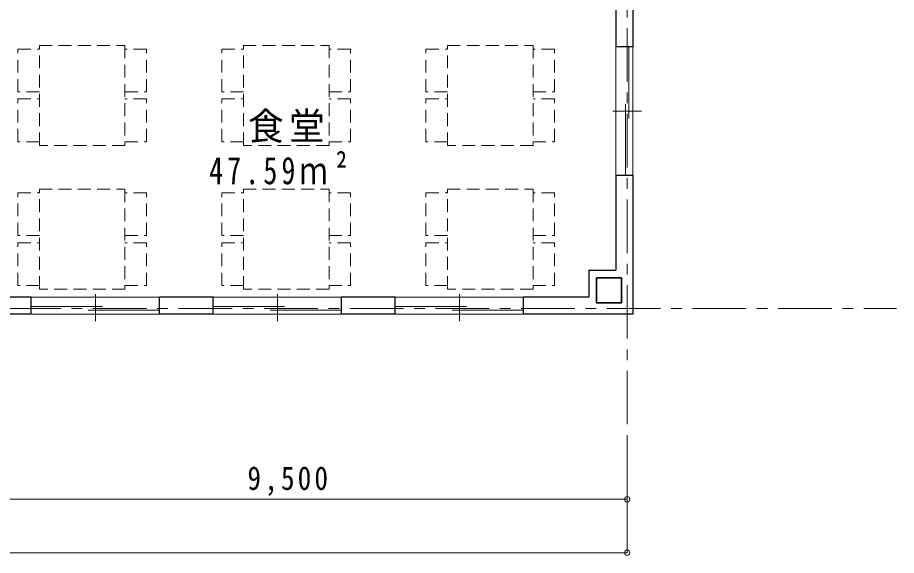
# Model space of a CAD drawing. Units: millimetres at full size; details may follow other scales. Extents: x -57346 to 60518, y -42813 to 41849.
# Drawn here: x -13706 to -1393, y -23405 to -15869 of the extents above; entities that cross this region are included whole.
import ezdxf

# ---------------------------------------------------------------- set-up
doc = ezdxf.new("R2010")
doc.units = ezdxf.units.MM
doc.header["$LTSCALE"] = 150
doc.header["$PDMODE"] = 32
doc.header["$PDSIZE"] = 75
doc.linetypes.add('CHAIN1', pattern=[8, 5, -1, 1, -1])
doc.linetypes.add('DASHED1', pattern=[1.8, 1.2, -0.6])
for name, color, linetype, lineweight in [('1-3_中線', 3, 'Continuous', 25), ('1-4_太線', 2, 'Continuous', 35), ('1-8_ﾊｯﾁﾝｸﾞ', 4, 'Continuous', 9), ('1-A_中芯線', 4, 'CHAIN1', 9), ('1-D_文字', 4, 'Continuous', 9), ('1-E_寸法', 4, 'Continuous', 9)]:
    doc.layers.add(name, color=color, linetype=linetype, lineweight=lineweight)
doc.styles.add('ＭＳ ゴシック', font='')
doc.styles.get('ＭＳ ゴシック').set_extended_font_data('MS Gothic')

msp = doc.modelspace()

# ---------------------------------------------------------------- linework, layer by layer
at = {"layer": '1-3_中線'}
for p, q in [((-5084.9, -12731.3), (-5084.9, -16281.3)), ((-5323.4, -15088.8), (-5323.4, -16281.3)), ((-5084.9, -16281.3), (-5323.4, -16281.3)), ((-5323.4, -18081.3), (-5323.4, -19406.3)), ((-5084.9, -18081.3), (-5323.4, -18081.3)), ((-5084.9, -18081.3), (-5084.9, -20024.8)), ((-5703.4, -19406.3), (-5323.4, -19406.3)), ((-5703.4, -19406.3), (-5703.4, -19786.3)), ((-13515.9, -19786.3), (-14383.4, -19786.3)), ((-13515.9, -20024.8), (-13515.9, -19786.3)), ((-11715.9, -20024.8), (-11715.9, -19786.3)), ((-10965.9, -19786.3), (-11715.9, -19786.3)), ((-10965.9, -20024.8), (-10965.9, -19786.3)), ((-9165.9, -20024.8), (-9165.9, -19786.3)), ((-8415.9, -19786.3), (-9165.9, -19786.3)), ((-8415.9, -20024.8), (-8415.9, -19786.3)), ((-6615.9, -20024.8), (-6615.9, -19786.3)), ((-5703.4, -19786.3), (-6615.9, -19786.3)), ((-13515.9, -20024.8), (-18940.9, -20024.8)), ((-10965.9, -20024.8), (-11715.9, -20024.8)), ((-8415.9, -20024.8), (-9165.9, -20024.8)), ((-5084.9, -20024.8), (-6615.9, -20024.8))]:
    msp.add_line(p, q, dxfattribs=at)
at = {"layer": '1-4_太線'}
for p in [(-5595.9, -19513.8), (-5245.9, -19863.8)]:
    msp.add_line(p, (-5245.9, -19513.8), dxfattribs=at)
msp.add_lwpolyline([(-5595.9, -19513.8), (-5595.9, -19863.8), (-5245.9, -19863.8)], dxfattribs=at)
at = {"layer": '1-8_ﾊｯﾁﾝｸﾞ', "linetype": 'DASHED1'}
for p, q in [((-13701, -16310.1), (-13401, -16310.1)), ((-13401, -16260.1), (-12201, -16260.1)), ((-13401, -17660.1), (-13401, -16260.1)), ((-12201, -16260.1), (-12201, -17660.1)), ((-11901, -16310.1), (-12201, -16310.1)), ((-10842.5, -16310.1), (-10542.5, -16310.1)), ((-10542.5, -16260.1), (-9342.5, -16260.1)), ((-10542.5, -17660.1), (-10542.5, -16260.1)), ((-9342.5, -16260.1), (-9342.5, -17660.1)), ((-9042.5, -16310.1), (-9342.5, -16310.1)), ((-7984.1, -16910.1), (-7984.1, -16310.1)), ((-7984.1, -16310.1), (-7684.1, -16310.1)), ((-7684.1, -17660.1), (-7684.1, -16260.1)), ((-7684.1, -16260.1), (-6484.1, -16260.1)), ((-6184.1, -16310.1), (-6484.1, -16310.1)), ((-6184.1, -16910.1), (-6184.1, -16310.1)), ((-7684.1, -16910.1), (-7984.1, -16910.1)), ((-6484.1, -16910.1), (-6184.1, -16910.1)), ((-13701, -17010.1), (-13401, -17010.1)), ((-11901, -17010.1), (-12201, -17010.1)), ((-10842.5, -17010.1), (-10542.5, -17010.1)), ((-9042.5, -17010.1), (-9342.5, -17010.1)), ((-7984.1, -17610.1), (-7984.1, -17010.1)), ((-7984.1, -17010.1), (-7684.1, -17010.1)), ((-6184.1, -17010.1), (-6484.1, -17010.1)), ((-6184.1, -17610.1), (-6184.1, -17010.1)), ((-12201, -17660.1), (-13401, -17660.1)), ((-9342.5, -17660.1), (-10542.5, -17660.1)), ((-7684.1, -17610.1), (-7984.1, -17610.1)), ((-6484.1, -17610.1), (-6184.1, -17610.1)), ((-13701, -18323.8), (-13401, -18323.8)), ((-13401, -18273.8), (-12201, -18273.8)), ((-13401, -19673.8), (-13401, -18273.8)), ((-12201, -18273.8), (-12201, -19673.8)), ((-11901, -18323.8), (-12201, -18323.8)), ((-10842.5, -18323.8), (-10542.5, -18323.8)), ((-10542.5, -18273.8), (-9342.5, -18273.8)), ((-10542.5, -19673.8), (-10542.5, -18273.8)), ((-9342.5, -18273.8), (-9342.5, -19673.8)), ((-9042.5, -18323.8), (-9342.5, -18323.8)), ((-7984.1, -18923.8), (-7984.1, -18323.8)), ((-7984.1, -18323.8), (-7684.1, -18323.8)), ((-7684.1, -19673.8), (-7684.1, -18273.8)), ((-7684.1, -18273.8), (-6484.1, -18273.8)), ((-6184.1, -18323.8), (-6484.1, -18323.8)), ((-6184.1, -18923.8), (-6184.1, -18323.8)), ((-7684.1, -18923.8), (-7984.1, -18923.8)), ((-6484.1, -18923.8), (-6184.1, -18923.8)), ((-13701, -19023.8), (-13401, -19023.8)), ((-11901, -19023.8), (-12201, -19023.8)), ((-10842.5, -19023.8), (-10542.5, -19023.8)), ((-9042.5, -19023.8), (-9342.5, -19023.8)), ((-7984.1, -19623.8), (-7984.1, -19023.8)), ((-7984.1, -19023.8), (-7684.1, -19023.8)), ((-6184.1, -19023.8), (-6484.1, -19023.8)), ((-6184.1, -19623.8), (-6184.1, -19023.8)), ((-12201, -19673.8), (-13401, -19673.8)), ((-9342.5, -19673.8), (-10542.5, -19673.8)), ((-7684.1, -19623.8), (-7984.1, -19623.8)), ((-6484.1, -19623.8), (-6184.1, -19623.8))]:
    msp.add_line(p, q, dxfattribs=at)
for points in [[(-13401, -16910.1), (-13701, -16910.1), (-13701, -16310.1)], [(-12201, -16910.1), (-11901, -16910.1), (-11901, -16310.1)], [(-10542.5, -16910.1), (-10842.5, -16910.1), (-10842.5, -16310.1)], [(-9342.5, -16910.1), (-9042.5, -16910.1), (-9042.5, -16310.1)], [(-6484.1, -16260.1), (-6484.1, -17660.1), (-7684.1, -17660.1)], [(-13401, -17610.1), (-13701, -17610.1), (-13701, -17010.1)], [(-12201, -17610.1), (-11901, -17610.1), (-11901, -17010.1)], [(-10542.5, -17610.1), (-10842.5, -17610.1), (-10842.5, -17010.1)], [(-9342.5, -17610.1), (-9042.5, -17610.1), (-9042.5, -17010.1)], [(-13401, -18923.8), (-13701, -18923.8), (-13701, -18323.8)], [(-12201, -18923.8), (-11901, -18923.8), (-11901, -18323.8)], [(-10542.5, -18923.8), (-10842.5, -18923.8), (-10842.5, -18323.8)], [(-9342.5, -18923.8), (-9042.5, -18923.8), (-9042.5, -18323.8)], [(-6484.1, -18273.8), (-6484.1, -19673.8), (-7684.1, -19673.8)], [(-13401, -19623.8), (-13701, -19623.8), (-13701, -19023.8)], [(-12201, -19623.8), (-11901, -19623.8), (-11901, -19023.8)], [(-10542.5, -19623.8), (-10842.5, -19623.8), (-10842.5, -19023.8)], [(-9342.5, -19623.8), (-9042.5, -19623.8), (-9042.5, -19023.8)]]:
    msp.add_lwpolyline(points, dxfattribs=at)
at = {"layer": '1-A_中芯線'}
for p, q in [((-5165.9, 19981.9), (-5165.9, -21867.6)), ((-49849.9, -19943.8), (-1393.2, -19943.8))]:
    msp.add_line(p, q, dxfattribs=at)
at = {"layer": '1-D_文字'}
for p, q in [((-5323.4, -16281.3), (-5323.4, -18081.3)), ((-5140.9, -16281.3), (-5140.9, -17281.3)), ((-5084.9, -16281.3), (-5084.9, -18081.3)), ((-5190.9, -17081.3), (-5190.9, -18081.3)), ((-4965.9, -17181.3), (-5365.9, -17181.3)), ((-12615.9, -20124.8), (-12615.9, -19743.8)), ((-10065.9, -20124.8), (-10065.9, -19743.8)), ((-7515.9, -20124.8), (-7515.9, -19743.8)), ((-12515.9, -19918.8), (-13515.9, -19918.8)), ((-9965.9, -19918.8), (-10965.9, -19918.8)), ((-7415.9, -19918.8), (-8415.9, -19918.8)), ((-11715.9, -19968.8), (-12715.9, -19968.8)), ((-9165.9, -19968.8), (-10165.9, -19968.8)), ((-6615.9, -19968.8), (-7615.9, -19968.8))]:
    msp.add_line(p, q, dxfattribs=at)
for points in [[(-11715.9, -19786.3), (-12615.9, -19786.3), (-13515.9, -19786.3)], [(-9165.9, -19786.3), (-10065.9, -19786.3), (-10965.9, -19786.3)], [(-6615.9, -19786.3), (-7515.9, -19786.3), (-8415.9, -19786.3)], [(-11715.9, -20024.8), (-12615.9, -20024.8), (-13515.9, -20024.8)], [(-9165.9, -20024.8), (-10065.9, -20024.8), (-10965.9, -20024.8)], [(-6615.9, -20024.8), (-7515.9, -20024.8), (-8415.9, -20024.8)]]:
    msp.add_lwpolyline(points, dxfattribs=at)
at = {"layer": '1-E_寸法'}
for p, q in [((-5165.9, -22617.6), (-5165.9, -21867.6)), ((-14665.9, -22617.6), (-5165.9, -22617.6)), ((-5165.9, -23367.6), (-5165.9, -22617.6)), ((-5165.9, -23367.6), (-43165.9, -23367.6))]:
    msp.add_line(p, q, dxfattribs=at)
at = {"layer": '1-E_寸法', "color": 2}
for p in [(-5165.9, -22617.6), (-5165.9, -23367.6)]:
    msp.add_point(p, dxfattribs=at)

# ---------------------------------------------------------------- texts
at = {"layer": '1-D_文字', "color": 7, "insert": (-10475.8, -17625), "char_height": 384.9, "attachment_point": 7, "style": 'ＭＳ ゴシック'}
msp.add_mtext('\\T1.15;\\W0.95;食堂', dxfattribs=at)
at = {"layer": '1-E_寸法', "color": 7, "attachment_point": 7, "style": 'ＭＳ ゴシック'}
for s, insert, char_height in [('\\T1.29;\\W0.75;47.59ｍ²', (-11023.1, -18210.4), 384.9), ('\\T1.23;\\W0.85;9,500', (-10485.9, -22572.6), 329.9)]:
    msp.add_mtext(s, dxfattribs=dict(at, insert=insert, char_height=char_height))

doc.saveas('drawing.dxf')
